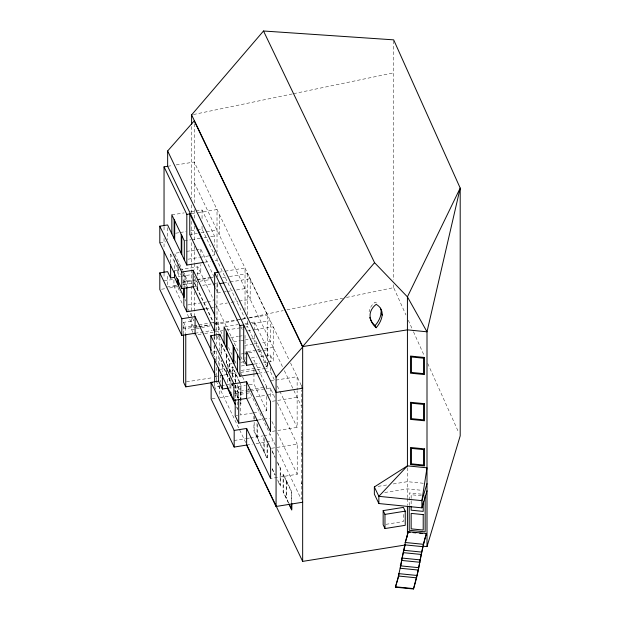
<?xml version="1.0" encoding="UTF-8"?>
<svg xmlns="http://www.w3.org/2000/svg" width="620" height="620" viewBox="0 0 620 620"><rect width="100%" height="100%" fill="white"/><g stroke="black" fill="none" stroke-linecap="round" stroke-linejoin="round"><path stroke-width="0.46" stroke-dasharray="3.1 2.33" d="M193.494 114.514L292.64 93.868M293.586 93.674L393.669 72.835M191.611 269.708L191.611 329.701L195.385 328.91M196.331 328.716L210.49 325.763M215.218 324.787L237.871 320.067M238.816 319.866L241.653 319.277M242.598 319.083L248.263 317.905M249.201 317.704L283.193 310.628M286.975 309.845L342.682 298.243M346.456 297.461L393.669 287.626L405.945 314.976M167.648 166.292L172.399 165.532M176.196 164.92L194.246 162.037L288.897 359.507M171.849 214.853L184.117 212.892M190.727 211.838L202.05 210.025L214.497 235.995L214.497 245.489M191.379 213.652L197.075 212.745M198.02 212.59L217.016 209.56L217.016 251.782M175.631 233.228L179.405 232.624M180.343 232.469L186.008 231.57M190.727 230.81L196.385 229.912M197.331 229.756L202.05 229.005L214.497 254.975L209.777 255.727M189.774 234.515L197.292 233.314M201.051 232.709L217.016 230.16M159.805 242.815L165.866 241.847M184.303 240.824L190.906 239.769M191.851 239.615L200.338 238.258M204.12 237.654L206.948 237.204M210.722 236.6L214.497 235.995M170.624 262.609L170.624 253.968L172.159 253.72M179.172 252.603L174.468 253.355L182.536 270.188M186.705 251.402L195.176 250.046M196.114 249.899L200.818 249.147L214.055 276.76M188.077 259.199L199.4 257.385M200.338 257.238L208.831 255.882M204.755 262.198L210.412 261.291M215.132 260.54L217.016 260.237L245.032 318.688L245.032 315.867M174.204 270.591L178.917 269.839M179.862 269.692L197.796 266.825L214.055 300.762M178.234 276.752L180.118 276.45M181.055 276.303L192.347 274.497M197.052 273.746L200.818 273.141L200.818 264.5M164.044 280.868L173.925 279.287L173.925 286.153L183.032 305.156M218.442 272.25L224.138 271.343M225.091 271.188L245.032 268.003L245.032 310.225M183.032 279.86L183.861 281.589L196.176 279.62M197.121 279.473L213.117 276.915M182.489 282.371L196.261 280.178M197.207 280.023L209.467 278.062M210.412 277.915L213.241 277.466M194.246 282.131L199.004 281.372M199.958 281.224L210.428 279.55M222.805 277.574L228.517 276.66M229.47 276.505L247.558 273.614L267.429 315.076L267.429 356.554M167.005 287.045L176.886 285.464L177.475 286.688L169.392 287.982M173.925 286.153L176.692 285.712M183.156 284.681L192.394 283.201M161.533 289.238L165.866 288.548M194.13 286.696L198.873 285.936M202.678 285.332L211.226 283.968M215.024 283.356L217.868 282.906M223.595 282.999L229.292 282.092M230.245 281.937L250.185 278.752L250.185 299.359L238.785 301.18M215.279 287.726L217.79 292.958L222.487 292.214M223.425 292.059L226.246 291.609M227.184 291.462L232.818 290.563M236.577 289.959L245.032 288.61M187.705 304.97L206.53 301.963M207.468 301.816L213.117 300.909M219.79 304.211L227.393 303.002M231.19 302.389L237.84 301.328M205.693 308.745L209.467 308.14M210.412 307.993L217.016 306.939M183.582 333.978L183.582 322.377L193.797 320.742L188.356 309.396M182.962 327.368L208.901 323.221M209.831 323.074L216.295 322.044L223.084 336.211M215.07 323.438L248.388 318.114M249.341 317.967L267.429 315.076M182.745 329.034L209.63 324.74M215.171 323.849L217.016 323.555L217.016 282.495M198.415 326.872L193.797 327.608L186.76 312.929M199.338 326.724L210.42 324.958M225.06 326.686L238.359 324.554M245.008 323.493L249.751 322.741M250.705 322.586L254.502 321.981L267.817 349.75L267.817 356.523M245.605 324.663L248.457 324.206M252.255 323.601L270.297 320.718L270.297 341.318L260.803 342.837M195.075 333.242L212.172 330.514M213.117 330.359L219.767 329.298M198.051 334.583L203.763 333.676M204.716 333.521L222.805 330.631M226.61 330.026L244.706 327.135M245.652 326.98L247.558 326.678L267.429 368.133L265.531 368.435M247.581 330.917L254.231 329.856M255.184 329.708L273.226 326.825L273.226 361.042L263.733 362.553M216.783 336.102L218.442 339.558L220.34 339.249M230.787 337.582L238.382 336.365M239.335 336.218L242.188 335.761M233.608 341.783L240.258 340.721M241.211 340.566L244.055 340.117M245.008 339.962L250.705 339.047M251.658 338.9L254.502 338.442L267.817 366.211L263.066 366.97M244.66 345.418L253.2 344.053M254.154 343.899L259.85 342.992M212.575 352.067L216.884 351.377M247.581 351.524L256.13 350.161M257.083 350.006L260.88 349.401M264.678 348.789L273.226 347.425M241.219 353.997L244.071 353.54M245.016 353.385L247.868 352.935M248.822 352.78L254.518 351.873M258.315 351.261L267.817 349.75M251.302 357.965L257.005 357.058M260.803 356.454L270.297 354.935L273.226 361.042M227.501 367.265L227.501 364.405L232.229 363.653M240.731 362.289L243.559 361.84M220.333 369.334L225.083 368.575M226.037 368.42L233.631 367.203M241.234 365.994L245.032 365.382L240.854 356.663M254.231 364.072L259.927 363.165M241.219 370.458L262.113 367.125M215.07 376.503L222.681 375.286M223.634 375.131L227.447 374.526M231.252 373.914L236.964 373M240.769 372.395L256.006 369.962M256.959 369.807L264.577 368.59M186.442 381.843L213.164 377.58M258.904 373.217L264.601 372.31M265.554 372.155L270.297 371.396L275.257 381.734M220.333 385.95L214.644 386.857L216.62 390.995M221.286 385.795L225.083 385.19M226.037 385.043L232.686 383.974M270.545 380.959L297.135 376.712L297.135 389.825M227.501 388.221L232.229 387.469M233.174 387.314L245.45 385.353M249.232 384.749L253.952 383.997L266.778 410.75L263.004 411.354M248.829 389.802L235.205 391.979L235.205 398.652M249.775 389.654L266.778 386.934L266.778 391.701M234.414 393.754L245.226 392.026M246.156 391.879L249.868 391.282M250.798 391.135L270.297 388.019L275.296 398.435M212.001 398.854L217.194 398.025M219.79 397.606L229.292 396.095M234.988 395.18L245.435 393.514M246.388 393.359L250.185 392.755M247.581 398.218L252.332 397.466M256.13 396.854L273.226 394.126M272.444 401.256L297.135 397.311M236.057 415.664L237.77 415.385M252.611 413.013L240.328 414.982L240.328 391.158L237.258 384.764L237.258 398.102M253.557 412.866L259.222 411.959M258.23 420.027L262.872 419.283M263.802 419.136L269.375 418.244M272.444 431.334L297.135 427.389L297.135 390.755M234.104 440.502L245.536 438.673M246.489 438.518L249.341 438.061M250.294 437.914L262.678 435.938M263.632 435.782L270.297 434.713M246.636 445.075L252.332 444.16M256.13 443.556L265.631 442.037M266.577 441.882L273.226 440.82M271.576 448.275L297.22 444.176L297.22 474.254L270.622 478.5M378.138 486.359L387.585 484.848M393.251 483.941L407.425 481.678L423.266 483.259M384.749 492.497L407.425 488.878L422.336 490.366M385.927 524.334L403.434 521.536L403.434 513.034M421.406 494.148L409.216 492.931L409.216 505.378M421.36 495.752L411.153 494.729L411.153 505.354M290.54 362.948L302.304 387.492M194.246 182.644L282.712 367.211M284.355 370.651L293.43 389.569M293.841 390.429L301.243 405.875M277.318 386.043L279.38 390.352M279.798 391.212L297.135 427.389M301.243 435.953L302.304 438.17M240.893 326.663L242.552 330.119M277.365 402.752L297.22 444.176M301.243 452.569L302.304 454.793M266.778 386.934L253.952 360.181L253.952 363.033M215.535 303.846L238.762 352.3M271.955 421.554L275.272 428.466M277.341 432.783L297.22 474.254M301.243 482.647L302.304 484.871M215.543 316.89L218.442 322.935L218.442 333.095M194.246 276.04L196.834 281.441M228.47 347.44L231.779 354.353M234.678 360.406L236.336 363.863M240.893 373.364L242.133 375.953M242.552 376.821L245.032 382.005M248.202 388.616L275.319 445.183M277.411 449.546L301.243 499.271L301.243 389.949M194.657 282.999L214.117 323.594M194.246 282.906L213.28 322.617M240.126 382.78L232.299 366.451L232.299 377.619M239.258 381.641L232.438 367.397L232.438 376.983M239.653 382.447L240.816 384.881L240.816 403.101M272.087 450.74L274.97 456.754M277.442 461.908L280.325 467.93L280.325 486.157L277.442 480.143M272.196 451.585L275.303 458.071M277.605 462.877L280.186 468.263L280.186 485.259L277.605 479.872M182.931 271.01L187.705 280.976L187.705 286.735M227.501 364.405L236.073 382.276M183.063 273.839L186.822 281.681L186.822 286.386M235.034 385.353L238.723 393.065L238.723 398.699M170.624 253.968L180.552 274.683M234.647 390.236L238.483 398.242M272.196 468.581L275.303 475.067M288.517 502.626L283.239 491.629L283.239 474.641L291.625 492.125L291.625 502.502M232.306 385.935L221.1 362.599L221.1 360.739M234.771 391.158L238.065 398.032M240.126 402.326L240.947 404.046L240.947 384.493M272.087 468.968L274.97 474.982M288.463 503.138L283.108 491.962L283.108 473.742L291.757 491.784L291.757 503.293M212.466 352.912L214.954 358.096M215.365 358.965L216.605 361.553M185.062 299.452L185.814 301.026M236.468 406.921L237.886 409.882M177.893 287.564L180.405 292.803M195.974 325.291L196.695 326.802M215.365 375.581L217.434 379.905M191.611 329.701L194.246 335.195M216.202 381.006L245.861 442.874M183.582 322.377L185.76 326.918L185.76 333.684M408.317 320.269L413.075 330.855M413.47 331.739L424.553 356.446M427.722 363.506L458.614 432.318M407.425 467.728L407.425 497.527M407.425 498.488L407.425 505.223M393.669 40.788L393.669 279.883M393.669 284.727L393.669 287.626M301.243 385.268L301.243 389.019M286.572 481.593L286.572 498.581M286.192 480.795L286.192 497.782M270.297 354.935L270.297 361.716M270.297 367.521L270.297 371.396M270.297 388.019L270.297 397.42M267.817 362.336L267.817 366.211M267.429 362.344L267.429 368.133M267.29 444.021L267.29 458.916L253.944 431.078L253.944 422.7M267.081 444.393L267.081 457.824L254.154 430.846L254.154 420.298M266.778 396.459L266.778 410.75M264.283 438.557L264.283 451.988M263.818 437.581L263.818 451.011M257.471 424.351L257.471 437.774M257.005 423.367L257.005 436.798M254.502 321.981L254.502 329.724M254.502 334.567L254.502 338.442M254.154 416.462L254.154 419.337M253.952 369.706L253.952 372.566M253.952 373.519L253.952 383.997M253.944 416.183L253.944 418.973M247.558 273.614L247.558 315.099M247.558 320.889L247.558 326.678M245.032 335.304L245.032 359.747M238.196 386.71L238.196 398.141M237.258 401.915L237.258 408.58M235.763 374.348L235.763 392.569M235.383 373.55L235.383 384.098M235.383 385.059L235.383 391.77M232.438 383.703L232.438 385.617M232.299 383.207L232.299 385.997M230.904 371.496L230.904 373.403M230.904 380.076L230.904 389.6M229.974 369.551L229.974 372.411M229.974 378.13L229.974 388.608M229.749 372.271L229.749 361.096L221.1 343.054L221.1 354.221M229.749 377.851L229.749 380.649M229.617 372.031L229.617 361.476L221.239 343.992L221.239 354.547M229.617 377.781L229.617 379.704L221.239 362.219L221.239 360.298M227.501 373.93L227.501 384.408M226.664 355.322L226.664 365.878M226.664 371.628L226.664 373.55M226.285 354.531L226.285 364.118M226.285 369.877L226.285 372.752M222.379 365.226L222.379 371.892M220.333 374.868L220.333 382.261M219.767 215.295L219.767 235.902M219.79 337.063L219.79 350.912M219.79 357.492L219.79 366.893M219.79 385.609L219.79 396.684M218.612 355.803L218.612 366.141M218.442 334.017L218.442 339.558M217.79 274.234L217.79 277.039M217.79 283.596L217.79 292.958M217.016 258.362L217.016 260.237M216.295 322.044L216.295 335.575M216.295 336.544L216.295 344.271M216.295 351.044L216.295 360.708M216.295 367.474L216.295 381.966M214.644 336.621L214.644 340.488M214.644 345.317L214.644 356.911M214.644 382.997L214.644 385.896M214.497 251.178L214.497 254.975M214.117 335.939L214.117 339.993M214.117 345.588L214.117 356.392M202.05 210.025L202.05 219.519M202.05 226.161L202.05 229.005M200.818 249.147L200.818 254.905M197.796 266.825L197.796 277.907M197.796 290.315L197.796 283.449L197.207 282.216L197.207 289.083M194.246 123.721L194.246 203.825M194.246 209.606L194.246 218.271M194.246 225.975L194.246 241.374M194.246 246.194L194.246 262.562M194.246 263.523L194.246 269.297M194.246 291.78L194.246 315.898M191.611 126.511L191.611 198.113M191.611 204.887L191.611 213.59M191.611 221.332L191.611 235.848M191.611 242.621L191.611 262.942M191.611 263.903L191.611 268.747M185.062 275.451L185.062 286.975M184.101 273.451L184.101 286.889M183.861 281.589L183.861 286.386M178.242 266.98L178.242 276.582M177.281 264.98L177.281 275.544M174.468 260.075L174.468 271.591M167.594 227.718L167.594 239.723M167.594 276.264L167.594 286.425M164.044 226.765L164.044 231.593M164.044 238.359L164.044 248.016M164.044 273.133L164.044 277.969M376.549 303.064A17.391 13.687 -25.6 0 0 375.123 302.157A15.082 11.865 -25.6 0 0 369.094 311.783"/><path stroke-width="0.93" d="M426.366 533.525C422.747 545.561 420.438 557.798 418.306 570.059L400.257 568.253C402.388 555.993 404.697 543.763 408.309 531.72L426.366 533.525L426.366 533.921C420.771 552.095 419.182 570.85 413.47 589L395.421 587.194L395.421 586.791C399.885 572.973 401.551 558.783 405.224 544.841M405.224 542.423L408.309 531.72M395.421 587.194L398.776 575.995L398.776 573.585M427.002 483.631L421.902 500.642L421.902 507.842L378.859 503.541L374.356 494.156L374.356 486.956L407.425 465.868L427.002 467.821L421.902 500.642L378.859 496.341L374.356 486.956M421.902 507.842L427.002 490.831M413.47 589L418.306 570.059M423.266 546.228L427.002 546.6L460.195 435.852L460.195 188.069L393.669 39.851L263.508 31L191.611 114.901L191.611 124.581M263.508 31L374.565 262.686L302.661 346.588L302.661 561.387L405.519 544.949M302.661 388.228L276.071 392.476L167.648 166.292L167.648 150.97L194.246 120.853L302.661 347.037L276.071 377.162L276.071 506.478L302.661 502.231M164.044 225.796L164.044 166.865L167.648 166.292M164.044 166.865L186.822 214.381L190.425 213.807M214.714 331.778L193.177 286.851L181.784 288.672L159.805 242.815L159.805 226.199L167.594 224.952L186.822 265.065L203.81 262.345M214.954 374.72L195.075 333.242L181.784 335.366L159.805 289.517L159.805 272.893L167.594 271.645L170.624 277.969L174.468 277.349L184.101 297.453L184.101 287.851M159.805 226.199L181.784 272.048L193.177 270.227L214.714 315.162M214.644 335.66L214.644 272.862L218.442 272.25M219.79 283.611L223.595 282.999M183.861 288.308L183.861 305.583L186.822 311.759L204.755 308.899M159.805 272.893L181.784 318.75L195.075 316.626L211.226 350.323M214.644 272.862L239.909 325.57L243.706 324.965L243.706 359.181L246.636 365.288L253.278 364.227M235.274 404.434L227.501 388.221L222.379 389.042L218.612 381.176L211.133 382.377L234.174 430.443L246.636 428.451L270.622 478.5L270.622 448.423L246.636 398.373L233.887 400.411L210.847 352.338L210.847 335.722L219.79 334.288L239.909 376.255L257.951 373.372M183.582 334.94L183.582 382.3L185.76 386.849L212.474 382.579M210.847 335.722L233.887 383.788L246.636 381.75L270.545 431.644L270.545 401.566L246.636 351.672L246.636 365.288M235.205 399.598L235.205 415.795L238.723 423.142L257.3 420.174M211.133 382.377L211.133 398.993L234.174 447.059L246.636 445.075L276.071 506.478M383.16 510.609L403.434 507.377L405.24 511.151L405.24 525.311L384.974 528.55L383.16 524.776L383.16 510.609L384.974 514.391L384.974 528.55M384.974 514.391L405.24 511.151M408.309 532.123L410.215 532.309M413.06 532.596L415.911 532.882M419.717 533.262L422.561 533.541M405.093 542.469L423.142 544.275M405.093 544.887L423.142 546.685M403.481 550.258L421.53 552.064M403.481 552.676L421.53 554.474M401.868 558.046L419.918 559.852M401.868 560.464L419.918 562.27M400.257 565.835L418.306 567.641M398.644 573.632L416.694 575.43M398.644 576.042L416.694 577.848M395.421 586.791L413.47 588.597M374.565 262.686L407.425 296.864L427.002 331.808L427.002 546.6M380.447 308.14A17.391 13.687 -25.6 0 1 381.122 312.961L382.176 315.154A25.575 20.127 -25.6 0 1 376.17 327.732A26.474 20.832 -25.6 0 1 370.171 316.921A15.082 11.865 -25.6 0 1 376.17 304.35A17.391 13.687 -25.6 0 1 382.176 315.154M370.442 319.44A26.474 20.832 -25.6 0 0 375.123 325.539L376.17 327.732M191.611 114.901L302.661 346.588L407.425 329.848L427.002 331.808L460.195 188.069L407.425 296.864L407.425 465.868L378.859 496.341L378.859 503.541M167.648 150.97L276.071 377.162M217.79 272.358L189.774 213.908L189.774 234.515L214.861 286.851M239.909 359.786L224.115 326.833L224.115 343.302M289.292 504.254L291.625 509.113L291.625 503.448M288.874 503.998L291.757 510.012L291.757 503.293M246.69 444.618L263.818 480.345M264.655 482.089L302.661 561.387M425.15 495.481L425.15 531.859L409.216 530.263L409.216 506.331M423.212 501.727L423.212 511.384L411.153 510.183L411.153 506.315M407.425 506.183L407.425 536.951M246.636 381.75L246.636 398.373M246.636 428.451L246.636 445.075M239.909 325.57L239.909 376.255M238.723 399.644L238.723 423.142M237.421 354.601L237.421 371.07M234.174 430.443L234.174 447.059M233.918 347.285L233.918 363.754M233.887 383.788L233.887 400.411M233.151 345.689L233.151 362.158M230.904 392.46L230.904 395.312M229.974 391.468L229.974 393.367M227.501 386.314L227.501 388.221M227.09 333.056L227.09 349.517M226.331 331.46L226.331 347.928M222.379 375.704L222.379 389.042M219.79 334.288L219.79 336.141M218.612 368.017L218.612 381.176M214.644 358.841L214.644 382.029M195.075 316.626L195.075 333.242M193.177 270.227L193.177 286.851M186.822 214.381L186.822 265.065M186.822 287.324L186.822 311.759M185.76 334.653L185.76 386.849M184.303 259.796L184.303 240.824L171.849 214.853L171.849 233.833M181.792 235.592L181.792 254.572M181.784 272.048L181.784 288.672M181.784 318.75L181.784 335.366M181.242 234.445L181.242 253.417M178.242 279.457L178.242 285.223M177.281 278.419L177.281 283.216M174.693 220.782L174.693 239.762M174.468 271.591L174.468 277.349M174.142 219.635L174.142 238.607M170.624 264.531L170.624 277.969M164.044 251.883L164.044 272.172M381.122 312.961A25.575 20.127 -25.6 0 1 375.123 325.539M370.171 318.796A26.474 20.832 -25.6 0 1 369.706 317.479M424.506 357.469L410.463 356.066L410.463 373.163L424.506 374.565L424.506 357.469M423.514 358.197L411.455 356.988L411.455 372.442L423.514 373.643L423.514 358.197M424.506 403.69L410.463 402.287L410.463 419.376L424.506 420.779L424.506 403.69M423.514 404.411L411.455 403.209L411.455 418.655L423.514 419.864L423.514 404.411M424.506 448.88L410.463 447.477L410.463 464.566L424.506 465.969L424.506 448.88M423.514 449.601L411.455 448.392L411.455 463.845L423.514 465.046L423.514 449.601M423.212 514.608L411.153 513.399L411.153 528.845L423.212 530.054L423.212 514.608"/></g></svg>
